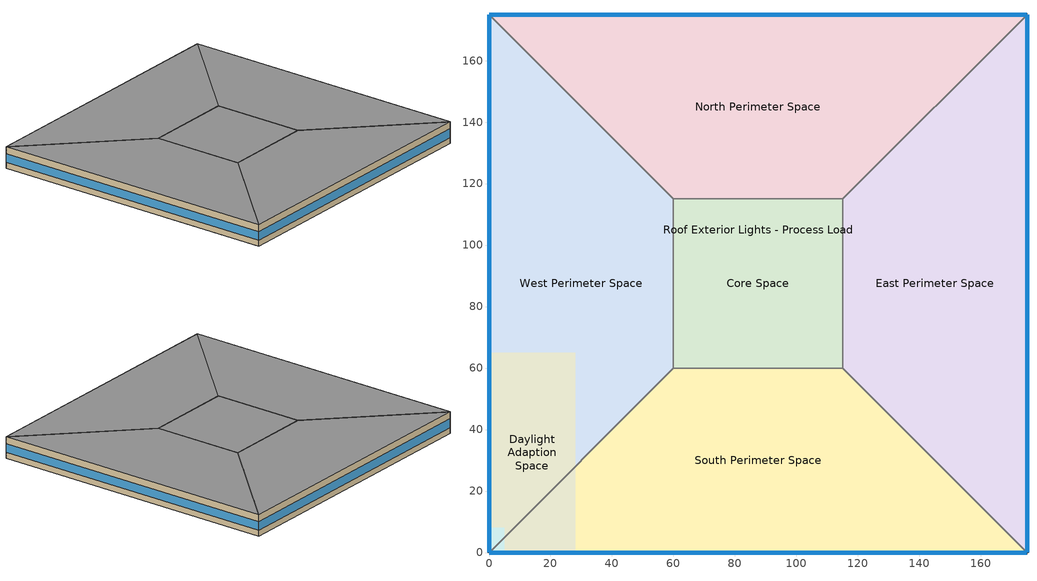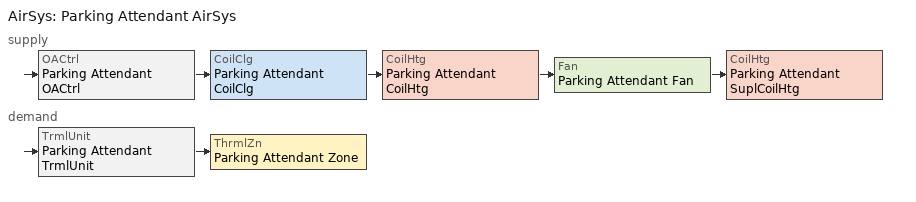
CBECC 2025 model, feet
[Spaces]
Core Space
 floor inside (Concrete Floor): 115,115 115,60 60,60 60,115 z0; 115,60 115,115 60,115 60,60 z13
 wall to West Perimeter Space (Concrete Int Wall): 60,115 60,60 z0:13
 wall to North Perimeter Space (Concrete Int Wall): 115,115 60,115 z0:13
 wall to East Perimeter Space (Concrete Int Wall): 115,60 115,115 z0:13
 wall to South Perimeter Space (Concrete Int Wall): 60,60 115,60 z0:13
West Perimeter Space
 floor inside (Concrete Floor): 0,175 60,115 60,60 0,0 z0; 0,0 60,60 60,115 0,175 z13
 wall outside (Concrete Ext Wall): 0,175 0,0 z0:13
 wall to North Perimeter Space (Concrete Int Wall): 60,115 0,175 z0:13
 wall to South Perimeter Space (Concrete Int Wall): 0,0 60,60 z0:13
 window (Wall Opening): 0,174.92 0,0.08 z3.5:8.7
North Perimeter Space
 floor inside (Concrete Floor): 115,115 175,175 0,175 60,115 z13; 175,175 115,115 60,115 0,175 z0
 wall outside (Concrete Ext Wall): 175,175 0,175 z0:13
 wall to East Perimeter Space (Concrete Int Wall): 115,115 175,175 z0:13
 window (Wall Opening): 174.92,175 0.08,175 z3.5:8.7
East Perimeter Space
 floor inside (Concrete Floor): 175,175 175,0 115,60 115,115 z0; 175,0 175,175 115,115 115,60 z13
 wall outside (Concrete Ext Wall): 175,0 175,175 z0:13
 wall to South Perimeter Space (Concrete Int Wall): 115,60 175,0 z0:13
 window (Wall Opening): 175,0.08 175,174.92 z3.5:8.7
South Perimeter Space
 floor inside (Concrete Floor): 115,60 175,0 0,0 60,60 z0; 175,0 115,60 60,60 0,0 z13
 wall outside (Concrete Ext Wall): 0,0 175,0 z0:13
 window (Wall Opening): 0.08,0 174.92,0 z3.5:8.7
Parking Attendant Space
 floor inside (Concrete Floor): 0,0 5,0 5,8 0,8 z0
 wall inside (Concrete Int Wall): 0,0 5,0 z0:8
Daylight Adaption Space
 floor inside (Concrete Floor): 0,0 28,0 28,65 0,65 z0
 wall inside (Concrete Int Wall): 0,0 28,0 z0:13
Roof Exterior Lights - Process Load
 floor inside (Concrete Floor): 0,0 175,0 175,175 0,175 z0
 wall inside (Concrete Int Wall): 0,0 175,0 z0:10
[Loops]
AirSys 'Parking Attendant AirSys'
 supply: OACtrl 'Parking Attendant OACtrl' > CoilClg 'Parking Attendant CoilClg' > CoilHtg 'Parking Attendant CoilHtg' > Fan 'Parking Attendant Fan' > CoilHtg 'Parking Attendant SuplCoilHtg'
 demand: TrmlUnit 'Parking Attendant TrmlUnit' > ThrmlZn 'Parking Attendant Zone'
[Proj]
Open Parking Garage Prototype: ZipCode=95814; DisableMandUFacChecks=1
[Bldg]
Open Parking Garage: BldgAz=0; TotStoryCnt=3; AboveGrdStoryCnt=3
[ConsAssm] SpecMthd=Layers
Name | ExtRoughness | MatRef[1]
Concrete Floor | Smooth | Concrete - 140 lb/ft3 - 8 in.
Concrete Ext Wall | Smooth | Concrete - 140 lb/ft3 - 4 in.
Concrete Int Wall | MediumSmooth | Concrete - 140 lb/ft3 - 4 in.
[FenCons]
Wall Opening: FenProdType=FixedWindow; SHGC=0.22; UFactor=0.34; VT=0.999
[Mat] CodeCat=Concrete
Name | CodeItem
Concrete - 140 lb/ft3 - 4 in. | Concrete - 140 lb/ft3 - 4 in.
Concrete - 140 lb/ft3 - 8 in. | Concrete - 140 lb/ft3 - 8 in.
[Story]
Name | Mult
Parking Garage | 3
Parking Attendant/Daylight Adaption/Roof Parking
[Spc]
Name | Story | CondgType | ThrmlZnRef | SpcFunc | HasProcExh | PriSide100PctControlled | SecSide100PctControlled | MinDimLtgFrac | MinDimPwrFrac | ProcElecPwrDens | ProcElecSchRef | ProcElecRadFrac | ProcElecLatFrac | ProcElecLostFrac
Core Space | Parking Garage | Unconditioned | Core Zone | Parking Garage Area (Parking Zone and Ramps) | 0
East Perimeter Space | Parking Garage | Unconditioned | East Perimeter Zone | Parking Garage Area (Parking Zone and Ramps) | 0 | 1 | 1 | 0.1 | 0.1
North Perimeter Space | Parking Garage | Unconditioned | North Perimeter Zone | Parking Garage Area (Parking Zone and Ramps) | 0 | 1 | 1 | 0.1 | 0.1
South Perimeter Space | Parking Garage | Unconditioned | South Perimeter Zone | Parking Garage Area (Parking Zone and Ramps) | 0 | 1 | 1 | 0.1 | 0.1
West Perimeter Space | Parking Garage | Unconditioned | West Perimeter Zone | Parking Garage Area (Parking Zone and Ramps) | 0 | 1 | 1 | 0.1 | 0.1
Parking Attendant Space | Parking Attendant/Daylight Adaption/Roof Parking |  | Parking Attendant Zone | Retail Sales Area (Retail Merchandise Sales)
Daylight Adaption Space | Parking Attendant/Daylight Adaption/Roof Parking | Unconditioned | Daylight Adaption Zone | Parking Garage Area (Daylight Adaptation Zones) | 0
Roof Exterior Lights - Process Load | Parking Attendant/Daylight Adaption/Roof Parking | Unconditioned | Roof Exterior Lights - Process Loads Zone | Unoccupied-Exclude from Gross Floor Area |  |  |  |  |  | 0.019 | Roof Harscape Lights Sch | 0 | 0 | 1
[ThrmlZn]
Name | Type | VentSysRef | HasUnknownHVAC
Core Zone; East Perimeter Zone; North Perimeter Zone; South Perimeter Zone; West Perimeter Zone; Daylight Adaption Zone; Roof Exterior Lights - Process Loads Zone | Unconditioned
Parking Attendant Zone |  | Parking Attendant AirSys | 0
[AirSys]
Parking Attendant AirSys: Type=SZHP; CtrlZnRef=Parking Attendant Zone
[AirSeg] Sys=Parking Attendant AirSys
Name | Type
Parking Attendant Supply AirSeg | Supply
Parking Attendant Return AirSeg | Return
[CoilClg]
Parking Attendant CoilClg: Sys=Parking Attendant AirSys; Type=DirectExpansion; CapTotNetRtd=760.268
[CoilHtg] Sys=Parking Attendant AirSys
Name | Type | CapTotNetRtd | HtPumpSuppCoilHtgRef | CapTotGrossRtd
Parking Attendant CoilHtg | HeatPump | 826.123 | Parking Attendant SuplCoilHtg
Parking Attendant SuplCoilHtg | Resistance |  |  | 922.6
[Fan]
Parking Attendant Fan: Sys=Parking Attendant AirSys; FlowCap=26.8168
[TrmlUnit]
Parking Attendant TrmlUnit: Sys=Parking Attendant AirSys; Type=Uncontrolled; ZnServedRef=Parking Attendant Zone; PriAirFlowMax=26.8168
[OACtrl]
Parking Attendant OACtrl: Sys=Parking Attendant AirSys
[Sch]
Roof Harscape Lights Sch: Type=Fraction; SchWeekRef[1]=Roof Hardscape Sch Wk
[SchWeek]
Roof Hardscape Sch Wk: Type=Fraction; SchDayAllRef=Roof Hardscape Lights Sch Day
[SchDay]
Roof Hardscape Lights Sch Day: Type=Fraction; Hr[1]=1; Hr[2]=1; Hr[3]=1; Hr[4]=1; Hr[5]=1; Hr[6]=1; Hr[7]=0.5; Hr[8]=0.5; Hr[9]=0.25; Hr[10]=0; Hr[11]=0; Hr[12]=0; Hr[18]=0.25; Hr[19]=0.5; Hr[20]=0.5; Hr[21]=1; Hr[22]=1; Hr[23]=1; Hr[24]=1
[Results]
End Use | Proposed Design Site Elec. (MWh/yr) | Proposed Site Gas (MBtu/yr) | Proposed LSC¹ ($/ft²-yr) | Standard Design Site Elec. (MWh/yr) | Standard Site Gas (MBtu/yr) | Standard LSC¹ ($/ft²-yr) | Compliance Margins LSC¹ ($/ft²-yr)
Space Heating | 0.0 | -- | 0.51 | 0.0 | -- | 0.48 | -0.03
Space Cooling | 0.1 | -- | 9.23 | 0.1 | -- | 9.94 | 0.71
Indoor Fans | 0.1 | -- | 13.09 | 0.1 | -- | 16.28 | 3.19
Heat Rejection | -- | -- | -- | -- | -- | -- | --
Pumps & Misc. | -- | -- | -- | -- | -- | -- | --
Domestic Hot Water | 0.3 | -- | 39.35 | 0.3 | -- | 39.35 | --
Indoor Lighting | 0.1 | -- | 15.80 | 0.1 | -- | 15.80 | --
Total Compliance | 0.6 | 0.0 | 77.98 | 0.6 | 0.0 | 81.85 | 3.87
Receptacle | 0.1 | -- | 17.43 | 0.1 | -- | 17.43 | --
Process | 2.7 | -- | 435.65 | 2.7 | -- | 435.65 | --
Other Lighting | 42.3 | -- | 5,113.71 | 42.3 | -- | 5,113.71 | --
Process Motors | -- | -- | -- | -- | -- | -- | --
Photovoltaics | -- | -- | -- | -- | -- | -- | --
Battery Storage | -- | -- | -- | -- | -- | -- | --
Project Total | 45.7 | 0.0 | 5,644.77 | 45.7 | 0.0 | 5,648.64 | 3.87
Efficiency Compliance | 0.6 | 0.0 | 77.98 | 0.6 | 0.0 | 81.85 | 3.87
PASS
